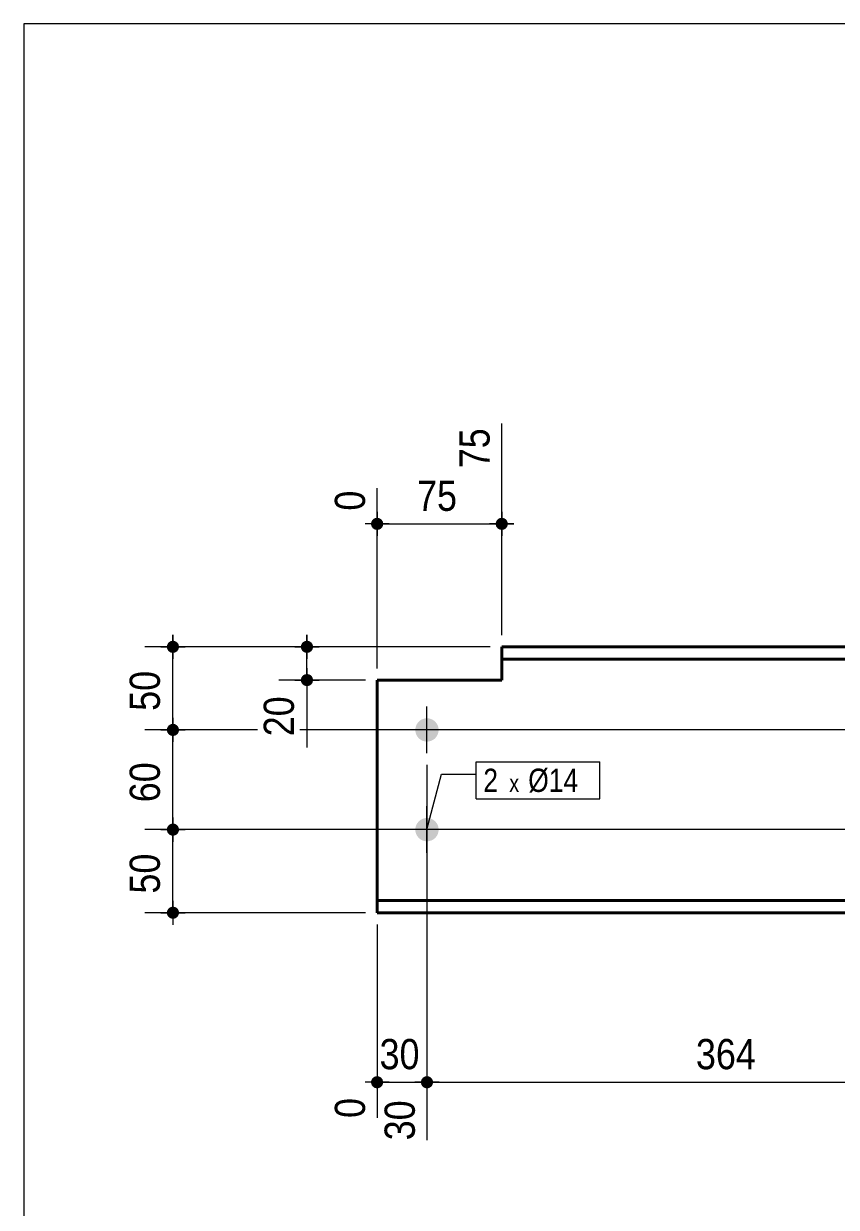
# Model space of a CAD drawing. Header units: millimetres. Extents: x 2 to 287, y 5 to 195.
# Drawn here: x 5 to 74.8, y 93.2 to 195 of the extents above; entities that cross this region are included whole.
import ezdxf

# ---------------------------------------------------------------- set-up
doc = ezdxf.new("R2010")
doc.units = ezdxf.units.MM
doc.linetypes.add('CACHE2', pattern=[1.190625, 0.79375, -0.396875])
for name, color, linetype, lineweight in [('Boulon', 7, 'Continuous', 0), ('Cache', 7, 'Continuous', 0), ('Cotation', 7, 'Continuous', 0), ('Désignation boulon', 3, 'Continuous', 0), ('Feuille dessin', 5, 'Continuous', 0), ('Piece', 2, 'Continuous', 0)]:
    doc.layers.add(name, color=color, linetype=linetype, lineweight=lineweight)
doc.styles.add('ARIAL', font='ARIAL.TTF')
doc.styles.add('COMIC_SANS_MS', font='COMIC.TTF')

# ---------------------------------------------------------------- blocks, each defined once
blk = doc.blocks.new('*A5')
at = {"layer": 'Boulon'}
for points in [[(40.66, 134.26), (40.66, 134.24), (40.66, 134.21), (40.66, 134.19), (40.66, 134.17), (40.65, 134.14), (40.65, 134.12), (40.64, 134.09), (40.64, 134.07), (40.63, 134.04), (40.63, 134.02), (40.62, 134), (40.61, 133.97), (40.61, 133.95), (40.6, 133.93), (40.59, 133.91), (40.58, 133.88), (40.57, 133.86), (40.56, 133.84), (40.55, 133.82), (40.53, 133.8), (40.52, 133.77), (40.51, 133.75), (40.5, 133.73), (40.48, 133.71), (40.47, 133.69), (40.45, 133.67), (40.44, 133.65), (40.42, 133.63), (40.4, 133.62), (40.39, 133.6), (40.37, 133.58), (40.35, 133.56), (40.34, 133.55), (40.32, 133.53), (40.3, 133.51), (40.28, 133.5), (40.26, 133.48), (40.24, 133.47), (40.22, 133.46), (40.2, 133.44), (40.18, 133.43), (40.16, 133.42), (40.14, 133.41), (40.11, 133.39), (40.09, 133.38), (40.07, 133.37), (40.05, 133.36), (40.02, 133.35), (40, 133.35), (39.98, 133.34), (39.95, 133.33), (39.93, 133.32), (39.91, 133.32), (39.88, 133.31), (39.86, 133.31), (39.83, 133.3), (39.81, 133.3), (39.79, 133.3), (39.76, 133.29), (39.74, 133.29), (39.71, 133.29), (39.69, 133.29), (39.66, 133.29), (39.64, 133.29), (39.61, 133.29), (39.59, 133.29), (39.57, 133.29), (39.54, 133.3), (39.52, 133.3), (39.49, 133.3), (39.47, 133.31), (39.44, 133.31), (39.42, 133.32), (39.4, 133.32), (39.37, 133.33), (39.35, 133.34), (39.33, 133.35), (39.3, 133.35), (39.28, 133.36), (39.26, 133.37), (39.24, 133.38), (39.21, 133.39), (39.19, 133.41), (39.17, 133.42), (39.15, 133.43), (39.13, 133.44), (39.11, 133.46), (39.09, 133.47), (39.07, 133.48), (39.05, 133.5), (39.03, 133.51), (39.01, 133.53), (38.99, 133.55), (38.97, 133.56), (38.96, 133.58), (38.94, 133.6), (38.92, 133.62), (38.91, 133.63), (38.89, 133.65), (38.88, 133.67), (38.86, 133.69), (38.85, 133.71), (38.83, 133.73), (38.82, 133.75), (38.81, 133.77), (38.79, 133.8), (38.78, 133.82), (38.77, 133.84), (38.76, 133.86), (38.75, 133.88), (38.74, 133.91), (38.73, 133.93), (38.72, 133.95), (38.71, 133.97), (38.71, 134), (38.7, 134.02), (38.69, 134.04), (38.69, 134.07), (38.68, 134.09), (38.68, 134.12), (38.67, 134.14), (38.67, 134.17), (38.67, 134.19), (38.67, 134.21), (38.66, 134.24), (38.66, 134.26), (38.66, 134.29), (38.66, 134.31), (38.66, 134.34), (38.67, 134.36), (38.67, 134.39), (38.67, 134.41), (38.67, 134.43), (38.68, 134.46), (38.68, 134.48), (38.69, 134.51), (38.69, 134.53), (38.7, 134.55), (38.71, 134.58), (38.71, 134.6), (38.72, 134.62), (38.73, 134.65), (38.74, 134.67), (38.75, 134.69), (38.76, 134.72), (38.77, 134.74), (38.78, 134.76), (38.79, 134.78), (38.81, 134.8), (38.82, 134.82), (38.83, 134.84), (38.85, 134.86), (38.86, 134.88), (38.88, 134.9), (38.89, 134.92), (38.91, 134.94), (38.92, 134.96), (38.94, 134.98), (38.96, 135), (38.97, 135.01), (38.99, 135.03), (39.01, 135.05), (39.03, 135.06), (39.05, 135.08), (39.07, 135.09), (39.09, 135.11), (39.11, 135.12), (39.13, 135.13), (39.15, 135.15), (39.17, 135.16), (39.19, 135.17), (39.21, 135.18), (39.24, 135.19), (39.26, 135.2), (39.28, 135.21), (39.3, 135.22), (39.33, 135.23), (39.35, 135.24), (39.37, 135.24), (39.4, 135.25), (39.42, 135.26), (39.44, 135.26), (39.47, 135.27), (39.49, 135.27), (39.52, 135.28), (39.54, 135.28), (39.57, 135.28), (39.59, 135.29), (39.61, 135.29), (39.64, 135.29), (39.66, 135.29), (39.69, 135.29), (39.71, 135.29), (39.74, 135.29), (39.76, 135.28), (39.79, 135.28), (39.81, 135.28), (39.83, 135.27), (39.86, 135.27), (39.88, 135.26), (39.91, 135.26), (39.93, 135.25), (39.95, 135.24), (39.98, 135.24), (40, 135.23), (40.02, 135.22), (40.05, 135.21), (40.07, 135.2), (40.09, 135.19), (40.11, 135.18), (40.14, 135.17), (40.16, 135.16), (40.18, 135.15), (40.2, 135.13), (40.22, 135.12), (40.24, 135.11), (40.26, 135.09), (40.28, 135.08), (40.3, 135.06), (40.32, 135.05), (40.34, 135.03), (40.35, 135.01), (40.37, 135), (40.39, 134.98), (40.4, 134.96), (40.42, 134.94), (40.44, 134.92), (40.45, 134.9), (40.47, 134.88), (40.48, 134.86), (40.5, 134.84), (40.51, 134.82), (40.52, 134.8), (40.53, 134.78), (40.55, 134.76), (40.56, 134.74), (40.57, 134.72), (40.58, 134.69), (40.59, 134.67), (40.6, 134.65), (40.61, 134.62), (40.61, 134.6), (40.62, 134.58), (40.63, 134.55), (40.63, 134.53), (40.64, 134.51), (40.64, 134.48), (40.65, 134.46), (40.65, 134.43), (40.66, 134.41), (40.66, 134.39), (40.66, 134.36), (40.66, 134.34), (40.66, 134.31), (40.66, 134.29)], [(40.66, 125.69), (40.66, 125.67), (40.66, 125.64), (40.66, 125.62), (40.66, 125.59), (40.65, 125.57), (40.65, 125.55), (40.64, 125.52), (40.64, 125.5), (40.63, 125.47), (40.63, 125.45), (40.62, 125.43), (40.61, 125.4), (40.61, 125.38), (40.6, 125.36), (40.59, 125.33), (40.58, 125.31), (40.57, 125.29), (40.56, 125.27), (40.55, 125.25), (40.53, 125.22), (40.52, 125.2), (40.51, 125.18), (40.5, 125.16), (40.48, 125.14), (40.47, 125.12), (40.45, 125.1), (40.44, 125.08), (40.42, 125.06), (40.4, 125.04), (40.39, 125.03), (40.37, 125.01), (40.35, 124.99), (40.34, 124.98), (40.32, 124.96), (40.3, 124.94), (40.28, 124.93), (40.26, 124.91), (40.24, 124.9), (40.22, 124.89), (40.2, 124.87), (40.18, 124.86), (40.16, 124.85), (40.14, 124.83), (40.11, 124.82), (40.09, 124.81), (40.07, 124.8), (40.05, 124.79), (40.02, 124.78), (40, 124.77), (39.98, 124.77), (39.95, 124.76), (39.93, 124.75), (39.91, 124.75), (39.88, 124.74), (39.86, 124.74), (39.83, 124.73), (39.81, 124.73), (39.79, 124.72), (39.76, 124.72), (39.74, 124.72), (39.71, 124.72), (39.69, 124.72), (39.66, 124.72), (39.64, 124.72), (39.61, 124.72), (39.59, 124.72), (39.57, 124.72), (39.54, 124.72), (39.52, 124.73), (39.49, 124.73), (39.47, 124.74), (39.44, 124.74), (39.42, 124.75), (39.4, 124.75), (39.37, 124.76), (39.35, 124.77), (39.33, 124.77), (39.3, 124.78), (39.28, 124.79), (39.26, 124.8), (39.24, 124.81), (39.21, 124.82), (39.19, 124.83), (39.17, 124.85), (39.15, 124.86), (39.13, 124.87), (39.11, 124.89), (39.09, 124.9), (39.07, 124.91), (39.05, 124.93), (39.03, 124.94), (39.01, 124.96), (38.99, 124.98), (38.97, 124.99), (38.96, 125.01), (38.94, 125.03), (38.92, 125.04), (38.91, 125.06), (38.89, 125.08), (38.88, 125.1), (38.86, 125.12), (38.85, 125.14), (38.83, 125.16), (38.82, 125.18), (38.81, 125.2), (38.79, 125.22), (38.78, 125.25), (38.77, 125.27), (38.76, 125.29), (38.75, 125.31), (38.74, 125.33), (38.73, 125.36), (38.72, 125.38), (38.71, 125.4), (38.71, 125.43), (38.7, 125.45), (38.69, 125.47), (38.69, 125.5), (38.68, 125.52), (38.68, 125.55), (38.67, 125.57), (38.67, 125.59), (38.67, 125.62), (38.67, 125.64), (38.66, 125.67), (38.66, 125.69), (38.66, 125.72), (38.66, 125.74), (38.66, 125.77), (38.67, 125.79), (38.67, 125.81), (38.67, 125.84), (38.67, 125.86), (38.68, 125.89), (38.68, 125.91), (38.69, 125.94), (38.69, 125.96), (38.7, 125.98), (38.71, 126.01), (38.71, 126.03), (38.72, 126.05), (38.73, 126.08), (38.74, 126.1), (38.75, 126.12), (38.76, 126.14), (38.77, 126.17), (38.78, 126.19), (38.79, 126.21), (38.81, 126.23), (38.82, 126.25), (38.83, 126.27), (38.85, 126.29), (38.86, 126.31), (38.88, 126.33), (38.89, 126.35), (38.91, 126.37), (38.92, 126.39), (38.94, 126.41), (38.96, 126.42), (38.97, 126.44), (38.99, 126.46), (39.01, 126.47), (39.03, 126.49), (39.05, 126.5), (39.07, 126.52), (39.09, 126.53), (39.11, 126.55), (39.13, 126.56), (39.15, 126.57), (39.17, 126.59), (39.19, 126.6), (39.21, 126.61), (39.24, 126.62), (39.26, 126.63), (39.28, 126.64), (39.3, 126.65), (39.33, 126.66), (39.35, 126.67), (39.37, 126.67), (39.4, 126.68), (39.42, 126.69), (39.44, 126.69), (39.47, 126.7), (39.49, 126.7), (39.52, 126.71), (39.54, 126.71), (39.57, 126.71), (39.59, 126.71), (39.61, 126.72), (39.64, 126.72), (39.66, 126.72), (39.69, 126.72), (39.71, 126.72), (39.74, 126.71), (39.76, 126.71), (39.79, 126.71), (39.81, 126.71), (39.83, 126.7), (39.86, 126.7), (39.88, 126.69), (39.91, 126.69), (39.93, 126.68), (39.95, 126.67), (39.98, 126.67), (40, 126.66), (40.02, 126.65), (40.05, 126.64), (40.07, 126.63), (40.09, 126.62), (40.11, 126.61), (40.14, 126.6), (40.16, 126.59), (40.18, 126.57), (40.2, 126.56), (40.22, 126.55), (40.24, 126.53), (40.26, 126.52), (40.28, 126.5), (40.3, 126.49), (40.32, 126.47), (40.34, 126.46), (40.35, 126.44), (40.37, 126.42), (40.39, 126.41), (40.4, 126.39), (40.42, 126.37), (40.44, 126.35), (40.45, 126.33), (40.47, 126.31), (40.48, 126.29), (40.5, 126.27), (40.51, 126.25), (40.52, 126.23), (40.53, 126.21), (40.55, 126.19), (40.56, 126.17), (40.57, 126.14), (40.58, 126.12), (40.59, 126.1), (40.6, 126.08), (40.61, 126.05), (40.61, 126.03), (40.62, 126.01), (40.63, 125.98), (40.63, 125.96), (40.64, 125.94), (40.64, 125.91), (40.65, 125.89), (40.65, 125.86), (40.66, 125.84), (40.66, 125.81), (40.66, 125.79), (40.66, 125.77), (40.66, 125.74), (40.66, 125.72)]]:
    blk.add_hatch(color=256, dxfattribs=at).paths.add_polyline_path(points, flags=17)
at = {"layer": 'Boulon', "linetype": 'Continuous', "lineweight": 0}
for p, q in [((39.66, 132.29), (39.66, 136.29)), ((41.66, 134.29), (37.66, 134.29)), ((39.66, 123.72), (39.66, 127.72)), ((41.66, 125.72), (37.66, 125.72))]:
    blk.add_line(p, q, dxfattribs=at)
blk = doc.blocks.new('*A7')
at = {"layer": 'Cache', "color": 7, "linetype": 'CACHE2', "lineweight": 20}
for p, q in [((35.378, 119.630761), (35.378, 138.573618)), ((35.378, 119.630761), (35.377178, 119.630761)), ((35.378929, 119.630761), (35.377178, 119.630761)), ((35.377178, 118.573618), (35.378929, 118.573618)), ((35.378929, 118.573618), (35.377178, 118.573618))]:
    blk.add_line(p, q, dxfattribs=at)
at = {"layer": 'Piece', "color": 2, "linetype": 'Continuous', "lineweight": 40}
for p, q in [((139.827986, 141.430761), (46.092339, 141.430761)), ((46.092339, 141.430761), (46.092339, 138.573618)), ((139.827986, 140.373618), (46.092339, 140.373618)), ((35.378, 138.573618), (35.378107, 138.573618)), ((35.378107, 119.630761), (35.378107, 138.573618)), ((46.092339, 138.573618), (35.378107, 138.573618)), ((35.377178, 119.630761), (35.377178, 118.573618)), ((35.378929, 119.630761), (35.378107, 119.630761)), ((35.378929, 118.573618), (35.378929, 119.630761)), ((35.378929, 119.630761), (139.827986, 119.630761)), ((139.827986, 118.573618), (35.378929, 118.573618))]:
    blk.add_line(p, q, dxfattribs=at)
blk = doc.blocks.new('*A8')
at = {"layer": 'Feuille dessin', "linetype": 'Continuous', "lineweight": 0}
for p, q in [((282, 195), (5, 195)), ((5, 195), (5, 5))]:
    blk.add_line(p, q, dxfattribs=at)
blk = doc.blocks.new('*A13')
at = {"layer": 'Cotation'}
for points in [[(35.35, 103.48), (35.33, 103.48), (35.3, 103.49), (35.28, 103.49), (35.25, 103.5), (35.23, 103.5), (35.2, 103.51), (35.18, 103.52), (35.15, 103.53), (35.13, 103.54), (35.11, 103.56), (35.09, 103.57), (35.07, 103.58), (35.05, 103.6), (35.03, 103.62), (35.01, 103.63), (34.99, 103.65), (34.98, 103.67), (34.96, 103.69), (34.94, 103.71), (34.93, 103.73), (34.92, 103.76), (34.91, 103.78), (34.9, 103.8), (34.89, 103.83), (34.88, 103.85), (34.87, 103.88), (34.87, 103.9), (34.86, 103.93), (34.86, 103.95), (34.86, 103.98), (34.86, 104), (34.86, 104.03), (34.86, 104.05), (34.86, 104.08), (34.87, 104.1), (34.87, 104.13), (34.88, 104.15), (34.89, 104.18), (34.9, 104.2), (34.91, 104.22), (34.92, 104.25), (34.93, 104.27), (34.94, 104.29), (34.96, 104.31), (34.98, 104.33), (34.99, 104.35), (35.01, 104.37), (35.03, 104.39), (35.05, 104.4), (35.07, 104.42), (35.09, 104.43), (35.11, 104.45), (35.13, 104.46), (35.15, 104.47), (35.18, 104.48), (35.2, 104.49), (35.23, 104.5), (35.25, 104.51), (35.28, 104.51), (35.3, 104.52), (35.33, 104.52), (35.35, 104.52), (35.38, 104.52), (35.4, 104.52), (35.43, 104.52), (35.45, 104.52), (35.48, 104.51), (35.5, 104.51), (35.53, 104.5), (35.55, 104.49), (35.58, 104.48), (35.6, 104.47), (35.62, 104.46), (35.64, 104.45), (35.67, 104.43), (35.69, 104.42), (35.71, 104.4), (35.73, 104.39), (35.74, 104.37), (35.76, 104.35), (35.78, 104.33), (35.79, 104.31), (35.81, 104.29), (35.82, 104.27), (35.84, 104.25), (35.85, 104.22), (35.86, 104.2), (35.87, 104.18), (35.87, 104.15), (35.88, 104.13), (35.89, 104.1), (35.89, 104.08), (35.89, 104.05), (35.9, 104.03), (35.9, 104), (35.9, 103.98), (35.89, 103.95), (35.89, 103.93), (35.89, 103.9), (35.88, 103.88), (35.87, 103.85), (35.87, 103.83), (35.86, 103.8), (35.85, 103.78), (35.84, 103.76), (35.82, 103.73), (35.81, 103.71), (35.79, 103.69), (35.78, 103.67), (35.76, 103.65), (35.74, 103.63), (35.73, 103.62), (35.71, 103.6), (35.69, 103.58), (35.67, 103.57), (35.64, 103.56), (35.62, 103.54), (35.6, 103.53), (35.58, 103.52), (35.55, 103.51), (35.53, 103.5), (35.5, 103.5), (35.48, 103.49), (35.45, 103.49), (35.43, 103.48), (35.4, 103.48), (35.38, 103.48)], [(39.64, 103.48), (39.61, 103.48), (39.59, 103.49), (39.56, 103.49), (39.54, 103.5), (39.51, 103.5), (39.49, 103.51), (39.46, 103.52), (39.44, 103.53), (39.42, 103.54), (39.4, 103.56), (39.37, 103.57), (39.35, 103.58), (39.33, 103.6), (39.31, 103.62), (39.3, 103.63), (39.28, 103.65), (39.26, 103.67), (39.25, 103.69), (39.23, 103.71), (39.22, 103.73), (39.21, 103.76), (39.19, 103.78), (39.18, 103.8), (39.17, 103.83), (39.17, 103.85), (39.16, 103.88), (39.15, 103.9), (39.15, 103.93), (39.15, 103.95), (39.14, 103.98), (39.14, 104), (39.14, 104.03), (39.15, 104.05), (39.15, 104.08), (39.15, 104.1), (39.16, 104.13), (39.17, 104.15), (39.17, 104.18), (39.18, 104.2), (39.19, 104.22), (39.21, 104.25), (39.22, 104.27), (39.23, 104.29), (39.25, 104.31), (39.26, 104.33), (39.28, 104.35), (39.3, 104.37), (39.31, 104.39), (39.33, 104.4), (39.35, 104.42), (39.37, 104.43), (39.4, 104.45), (39.42, 104.46), (39.44, 104.47), (39.46, 104.48), (39.49, 104.49), (39.51, 104.5), (39.54, 104.51), (39.56, 104.51), (39.59, 104.52), (39.61, 104.52), (39.64, 104.52), (39.66, 104.52), (39.69, 104.52), (39.71, 104.52), (39.74, 104.52), (39.77, 104.51), (39.79, 104.51), (39.81, 104.5), (39.84, 104.49), (39.86, 104.48), (39.89, 104.47), (39.91, 104.46), (39.93, 104.45), (39.95, 104.43), (39.97, 104.42), (39.99, 104.4), (40.01, 104.39), (40.03, 104.37), (40.05, 104.35), (40.07, 104.33), (40.08, 104.31), (40.1, 104.29), (40.11, 104.27), (40.12, 104.25), (40.13, 104.22), (40.14, 104.2), (40.15, 104.18), (40.16, 104.15), (40.17, 104.13), (40.17, 104.1), (40.18, 104.08), (40.18, 104.05), (40.18, 104.03), (40.18, 104), (40.18, 103.98), (40.18, 103.95), (40.18, 103.93), (40.17, 103.9), (40.17, 103.88), (40.16, 103.85), (40.15, 103.83), (40.14, 103.8), (40.13, 103.78), (40.12, 103.76), (40.11, 103.73), (40.1, 103.71), (40.08, 103.69), (40.07, 103.67), (40.05, 103.65), (40.03, 103.63), (40.01, 103.62), (39.99, 103.6), (39.97, 103.58), (39.95, 103.57), (39.93, 103.56), (39.91, 103.54), (39.89, 103.53), (39.86, 103.52), (39.84, 103.51), (39.81, 103.5), (39.79, 103.5), (39.77, 103.49), (39.74, 103.49), (39.71, 103.48), (39.69, 103.48), (39.66, 103.48)]]:
    blk.add_hatch(color=256, dxfattribs=at).paths.add_polyline_path(points, flags=17)
at = {"layer": 'Cotation', "linetype": 'Continuous', "lineweight": 0}
for p, q in [((39.66, 131.29), (39.66, 99.01)), ((35.38, 117.57), (35.38, 100.93)), ((35.38, 105.04), (35.38, 102.96)), ((39.66, 105.04), (39.66, 102.96)), ((36.42, 104), (34.34, 104)), ((35.38, 104), (34.34, 104)), ((35.38, 104), (39.66, 104)), ((40.7, 104), (38.62, 104)), ((39.66, 104), (40.7, 104))]:
    blk.add_line(p, q, dxfattribs=at)
at = {"layer": 'Cotation'}
for p in [(35.38, 104), (39.66, 104)]:
    blk.add_point(p, dxfattribs=at)
at = {"layer": 'Cotation', "style": 'ARIAL', "width": 0.85}
blk.add_text('30', height=2.6, dxfattribs=at).set_placement((35.59, 105.12))
for s, p in [('0', (34.34, 100.93)), ('30', (38.62, 99.01))]:
    blk.add_text(s, height=2.6, rotation=90.0002, dxfattribs=at).set_placement(p)
blk = doc.blocks.new('*A14')
at = {"layer": 'Cotation'}
for points in [[(39.64, 103.48), (39.61, 103.48), (39.59, 103.49), (39.56, 103.49), (39.54, 103.5), (39.51, 103.5), (39.49, 103.51), (39.46, 103.52), (39.44, 103.53), (39.42, 103.54), (39.4, 103.56), (39.37, 103.57), (39.35, 103.58), (39.33, 103.6), (39.31, 103.62), (39.3, 103.63), (39.28, 103.65), (39.26, 103.67), (39.25, 103.69), (39.23, 103.71), (39.22, 103.73), (39.21, 103.76), (39.19, 103.78), (39.18, 103.8), (39.17, 103.83), (39.17, 103.85), (39.16, 103.88), (39.15, 103.9), (39.15, 103.93), (39.15, 103.95), (39.14, 103.98), (39.14, 104), (39.14, 104.03), (39.15, 104.05), (39.15, 104.08), (39.15, 104.1), (39.16, 104.13), (39.17, 104.15), (39.17, 104.18), (39.18, 104.2), (39.19, 104.22), (39.21, 104.25), (39.22, 104.27), (39.23, 104.29), (39.25, 104.31), (39.26, 104.33), (39.28, 104.35), (39.3, 104.37), (39.31, 104.39), (39.33, 104.4), (39.35, 104.42), (39.37, 104.43), (39.4, 104.45), (39.42, 104.46), (39.44, 104.47), (39.46, 104.48), (39.49, 104.49), (39.51, 104.5), (39.54, 104.51), (39.56, 104.51), (39.59, 104.52), (39.61, 104.52), (39.64, 104.52), (39.66, 104.52), (39.69, 104.52), (39.71, 104.52), (39.74, 104.52), (39.77, 104.51), (39.79, 104.51), (39.81, 104.5), (39.84, 104.49), (39.86, 104.48), (39.89, 104.47), (39.91, 104.46), (39.93, 104.45), (39.95, 104.43), (39.97, 104.42), (39.99, 104.4), (40.01, 104.39), (40.03, 104.37), (40.05, 104.35), (40.07, 104.33), (40.08, 104.31), (40.1, 104.29), (40.11, 104.27), (40.12, 104.25), (40.13, 104.22), (40.14, 104.2), (40.15, 104.18), (40.16, 104.15), (40.17, 104.13), (40.17, 104.1), (40.18, 104.08), (40.18, 104.05), (40.18, 104.03), (40.18, 104), (40.18, 103.98), (40.18, 103.95), (40.18, 103.93), (40.17, 103.9), (40.17, 103.88), (40.16, 103.85), (40.15, 103.83), (40.14, 103.8), (40.13, 103.78), (40.12, 103.76), (40.11, 103.73), (40.1, 103.71), (40.08, 103.69), (40.07, 103.67), (40.05, 103.65), (40.03, 103.63), (40.01, 103.62), (39.99, 103.6), (39.97, 103.58), (39.95, 103.57), (39.93, 103.56), (39.91, 103.54), (39.89, 103.53), (39.86, 103.52), (39.84, 103.51), (39.81, 103.5), (39.79, 103.5), (39.77, 103.49), (39.74, 103.49), (39.71, 103.48), (39.69, 103.48), (39.66, 103.48)], [(91.66, 103.48), (91.64, 103.48), (91.61, 103.49), (91.59, 103.49), (91.56, 103.5), (91.54, 103.5), (91.51, 103.51), (91.49, 103.52), (91.47, 103.53), (91.44, 103.54), (91.42, 103.56), (91.4, 103.57), (91.38, 103.58), (91.36, 103.6), (91.34, 103.62), (91.32, 103.63), (91.3, 103.65), (91.29, 103.67), (91.27, 103.69), (91.26, 103.71), (91.24, 103.73), (91.23, 103.76), (91.22, 103.78), (91.21, 103.8), (91.2, 103.83), (91.19, 103.85), (91.19, 103.88), (91.18, 103.9), (91.18, 103.93), (91.17, 103.95), (91.17, 103.98), (91.17, 104), (91.17, 104.03), (91.17, 104.05), (91.18, 104.08), (91.18, 104.1), (91.19, 104.13), (91.19, 104.15), (91.2, 104.18), (91.21, 104.2), (91.22, 104.22), (91.23, 104.25), (91.24, 104.27), (91.26, 104.29), (91.27, 104.31), (91.29, 104.33), (91.3, 104.35), (91.32, 104.37), (91.34, 104.39), (91.36, 104.4), (91.38, 104.42), (91.4, 104.43), (91.42, 104.45), (91.44, 104.46), (91.47, 104.47), (91.49, 104.48), (91.51, 104.49), (91.54, 104.5), (91.56, 104.51), (91.59, 104.51), (91.61, 104.52), (91.64, 104.52), (91.66, 104.52), (91.69, 104.52), (91.71, 104.52), (91.74, 104.52), (91.77, 104.52), (91.79, 104.51), (91.82, 104.51), (91.84, 104.5), (91.86, 104.49), (91.89, 104.48), (91.91, 104.47), (91.93, 104.46), (91.96, 104.45), (91.98, 104.43), (92, 104.42), (92.02, 104.4), (92.04, 104.39), (92.06, 104.37), (92.07, 104.35), (92.09, 104.33), (92.11, 104.31), (92.12, 104.29), (92.14, 104.27), (92.15, 104.25), (92.16, 104.22), (92.17, 104.2), (92.18, 104.18), (92.19, 104.15), (92.19, 104.13), (92.2, 104.1), (92.2, 104.08), (92.21, 104.05), (92.21, 104.03), (92.21, 104), (92.21, 103.98), (92.21, 103.95), (92.2, 103.93), (92.2, 103.9), (92.19, 103.88), (92.19, 103.85), (92.18, 103.83), (92.17, 103.8), (92.16, 103.78), (92.15, 103.76), (92.14, 103.73), (92.12, 103.71), (92.11, 103.69), (92.09, 103.67), (92.07, 103.65), (92.06, 103.63), (92.04, 103.62), (92.02, 103.6), (92, 103.58), (91.98, 103.57), (91.96, 103.56), (91.93, 103.54), (91.91, 103.53), (91.89, 103.52), (91.86, 103.51), (91.84, 103.5), (91.82, 103.5), (91.79, 103.49), (91.77, 103.49), (91.74, 103.48), (91.71, 103.48), (91.69, 103.48)]]:
    blk.add_hatch(color=256, dxfattribs=at).paths.add_polyline_path(points, flags=17)
at = {"layer": 'Cotation', "linetype": 'Continuous', "lineweight": 0}
for p, q in [((39.66, 131.29), (39.66, 108.24)), ((91.69, 124.72), (91.69, 97.08)), ((91.69, 105.04), (91.69, 102.96)), ((40.7, 104), (38.62, 104)), ((39.66, 104), (38.62, 104)), ((39.66, 104.6), (39.66, 99.01)), ((39.66, 104.6), (39.66, 102.96)), ((39.66, 104), (91.69, 104)), ((92.73, 104), (90.65, 104)), ((91.69, 104), (92.73, 104))]:
    blk.add_line(p, q, dxfattribs=at)
at = {"layer": 'Cotation'}
for p in [(39.66, 104), (91.69, 104)]:
    blk.add_point(p, dxfattribs=at)
at = {"layer": 'Cotation', "style": 'ARIAL', "width": 0.85}
blk.add_text('364', height=2.6, dxfattribs=at).set_placement((62.78, 105.12))
blk.add_text('394', height=2.6, rotation=90.0002, dxfattribs=at).set_placement((90.65, 97.08))
blk = doc.blocks.new('*A20')
at = {"layer": 'Cotation'}
for points in [[(35.35, 151.48), (35.33, 151.48), (35.3, 151.49), (35.28, 151.49), (35.25, 151.5), (35.23, 151.5), (35.2, 151.51), (35.18, 151.52), (35.16, 151.53), (35.13, 151.54), (35.11, 151.56), (35.09, 151.57), (35.07, 151.58), (35.05, 151.6), (35.03, 151.62), (35.01, 151.63), (34.99, 151.65), (34.98, 151.67), (34.96, 151.69), (34.95, 151.71), (34.93, 151.73), (34.92, 151.76), (34.91, 151.78), (34.9, 151.8), (34.89, 151.83), (34.88, 151.85), (34.87, 151.88), (34.87, 151.9), (34.86, 151.93), (34.86, 151.95), (34.86, 151.98), (34.86, 152), (34.86, 152.03), (34.86, 152.05), (34.86, 152.08), (34.87, 152.1), (34.87, 152.13), (34.88, 152.15), (34.89, 152.18), (34.9, 152.2), (34.91, 152.22), (34.92, 152.25), (34.93, 152.27), (34.95, 152.29), (34.96, 152.31), (34.98, 152.33), (34.99, 152.35), (35.01, 152.37), (35.03, 152.39), (35.05, 152.4), (35.07, 152.42), (35.09, 152.43), (35.11, 152.45), (35.13, 152.46), (35.16, 152.47), (35.18, 152.48), (35.2, 152.49), (35.23, 152.5), (35.25, 152.51), (35.28, 152.51), (35.3, 152.52), (35.33, 152.52), (35.35, 152.52), (35.38, 152.52), (35.4, 152.52), (35.43, 152.52), (35.45, 152.52), (35.48, 152.51), (35.5, 152.51), (35.53, 152.5), (35.55, 152.49), (35.58, 152.48), (35.6, 152.47), (35.62, 152.46), (35.65, 152.45), (35.67, 152.43), (35.69, 152.42), (35.71, 152.4), (35.73, 152.39), (35.75, 152.37), (35.76, 152.35), (35.78, 152.33), (35.8, 152.31), (35.81, 152.29), (35.82, 152.27), (35.84, 152.25), (35.85, 152.22), (35.86, 152.2), (35.87, 152.18), (35.88, 152.15), (35.88, 152.13), (35.89, 152.1), (35.89, 152.08), (35.9, 152.05), (35.9, 152.03), (35.9, 152), (35.9, 151.98), (35.9, 151.95), (35.89, 151.93), (35.89, 151.9), (35.88, 151.88), (35.88, 151.85), (35.87, 151.83), (35.86, 151.8), (35.85, 151.78), (35.84, 151.76), (35.82, 151.73), (35.81, 151.71), (35.8, 151.69), (35.78, 151.67), (35.76, 151.65), (35.75, 151.63), (35.73, 151.62), (35.71, 151.6), (35.69, 151.58), (35.67, 151.57), (35.65, 151.56), (35.62, 151.54), (35.6, 151.53), (35.58, 151.52), (35.55, 151.51), (35.53, 151.5), (35.5, 151.5), (35.48, 151.49), (35.45, 151.49), (35.43, 151.48), (35.4, 151.48), (35.38, 151.48)], [(46.07, 151.48), (46.04, 151.48), (46.02, 151.49), (45.99, 151.49), (45.97, 151.5), (45.94, 151.5), (45.92, 151.51), (45.89, 151.52), (45.87, 151.53), (45.85, 151.54), (45.83, 151.56), (45.8, 151.57), (45.78, 151.58), (45.76, 151.6), (45.74, 151.62), (45.72, 151.63), (45.71, 151.65), (45.69, 151.67), (45.67, 151.69), (45.66, 151.71), (45.65, 151.73), (45.63, 151.76), (45.62, 151.78), (45.61, 151.8), (45.6, 151.83), (45.59, 151.85), (45.59, 151.88), (45.58, 151.9), (45.58, 151.93), (45.57, 151.95), (45.57, 151.98), (45.57, 152), (45.57, 152.03), (45.57, 152.05), (45.58, 152.08), (45.58, 152.1), (45.59, 152.13), (45.59, 152.15), (45.6, 152.18), (45.61, 152.2), (45.62, 152.22), (45.63, 152.25), (45.65, 152.27), (45.66, 152.29), (45.67, 152.31), (45.69, 152.33), (45.71, 152.35), (45.72, 152.37), (45.74, 152.39), (45.76, 152.4), (45.78, 152.42), (45.8, 152.43), (45.83, 152.45), (45.85, 152.46), (45.87, 152.47), (45.89, 152.48), (45.92, 152.49), (45.94, 152.5), (45.97, 152.51), (45.99, 152.51), (46.02, 152.52), (46.04, 152.52), (46.07, 152.52), (46.09, 152.52), (46.12, 152.52), (46.14, 152.52), (46.17, 152.52), (46.19, 152.51), (46.22, 152.51), (46.24, 152.5), (46.27, 152.49), (46.29, 152.48), (46.31, 152.47), (46.34, 152.46), (46.36, 152.45), (46.38, 152.43), (46.4, 152.42), (46.42, 152.4), (46.44, 152.39), (46.46, 152.37), (46.48, 152.35), (46.49, 152.33), (46.51, 152.31), (46.52, 152.29), (46.54, 152.27), (46.55, 152.25), (46.56, 152.22), (46.57, 152.2), (46.58, 152.18), (46.59, 152.15), (46.6, 152.13), (46.6, 152.1), (46.61, 152.08), (46.61, 152.05), (46.61, 152.03), (46.61, 152), (46.61, 151.98), (46.61, 151.95), (46.61, 151.93), (46.6, 151.9), (46.6, 151.88), (46.59, 151.85), (46.58, 151.83), (46.57, 151.8), (46.56, 151.78), (46.55, 151.76), (46.54, 151.73), (46.52, 151.71), (46.51, 151.69), (46.49, 151.67), (46.48, 151.65), (46.46, 151.63), (46.44, 151.62), (46.42, 151.6), (46.4, 151.58), (46.38, 151.57), (46.36, 151.56), (46.34, 151.54), (46.31, 151.53), (46.29, 151.52), (46.27, 151.51), (46.24, 151.5), (46.22, 151.5), (46.19, 151.49), (46.17, 151.49), (46.14, 151.48), (46.12, 151.48), (46.09, 151.48)]]:
    blk.add_hatch(color=256, dxfattribs=at).paths.add_polyline_path(points, flags=17)
at = {"layer": 'Cotation', "linetype": 'Continuous', "lineweight": 0}
for p, q in [((46.09, 142.43), (46.09, 160.64)), ((35.38, 139.57), (35.38, 155.07)), ((35.38, 153.04), (35.38, 150.96)), ((46.09, 153.04), (46.09, 150.96)), ((36.42, 152), (34.34, 152)), ((35.38, 152), (34.34, 152)), ((35.38, 152), (46.09, 152)), ((47.13, 152), (45.05, 152)), ((46.09, 152), (47.13, 152))]:
    blk.add_line(p, q, dxfattribs=at)
at = {"layer": 'Cotation'}
for p in [(35.38, 152), (46.09, 152)]:
    blk.add_point(p, dxfattribs=at)
at = {"layer": 'Cotation', "style": 'ARIAL', "width": 0.85}
for s, p in [('75', (45.05, 156.78)), ('0', (34.34, 153.14))]:
    blk.add_text(s, height=2.6, rotation=90.0002, dxfattribs=at).set_placement(p)
blk.add_text('75', height=2.6, dxfattribs=at).set_placement((38.81, 153.12))
blk = doc.blocks.new('*A22')
at = {"layer": 'Cotation'}
for points in [[(29.32, 140.91), (29.3, 140.91), (29.27, 140.92), (29.25, 140.92), (29.22, 140.93), (29.2, 140.93), (29.18, 140.94), (29.15, 140.95), (29.13, 140.96), (29.11, 140.97), (29.08, 140.98), (29.06, 141), (29.04, 141.01), (29.02, 141.03), (29, 141.05), (28.98, 141.06), (28.96, 141.08), (28.95, 141.1), (28.93, 141.12), (28.92, 141.14), (28.9, 141.16), (28.89, 141.19), (28.88, 141.21), (28.87, 141.23), (28.86, 141.26), (28.85, 141.28), (28.85, 141.3), (28.84, 141.33), (28.84, 141.35), (28.83, 141.38), (28.83, 141.41), (28.83, 141.43), (28.83, 141.46), (28.83, 141.48), (28.84, 141.51), (28.84, 141.53), (28.85, 141.56), (28.85, 141.58), (28.86, 141.61), (28.87, 141.63), (28.88, 141.65), (28.89, 141.68), (28.9, 141.7), (28.92, 141.72), (28.93, 141.74), (28.95, 141.76), (28.96, 141.78), (28.98, 141.8), (29, 141.82), (29.02, 141.83), (29.04, 141.85), (29.06, 141.86), (29.08, 141.88), (29.11, 141.89), (29.13, 141.9), (29.15, 141.91), (29.18, 141.92), (29.2, 141.93), (29.22, 141.94), (29.25, 141.94), (29.27, 141.95), (29.3, 141.95), (29.32, 141.95), (29.35, 141.95), (29.38, 141.95), (29.4, 141.95), (29.43, 141.95), (29.45, 141.94), (29.48, 141.94), (29.5, 141.93), (29.53, 141.92), (29.55, 141.91), (29.57, 141.9), (29.6, 141.89), (29.62, 141.88), (29.64, 141.86), (29.66, 141.85), (29.68, 141.83), (29.7, 141.82), (29.72, 141.8), (29.74, 141.78), (29.75, 141.76), (29.77, 141.74), (29.78, 141.72), (29.8, 141.7), (29.81, 141.68), (29.82, 141.65), (29.83, 141.63), (29.84, 141.61), (29.85, 141.58), (29.85, 141.56), (29.86, 141.53), (29.86, 141.51), (29.87, 141.48), (29.87, 141.46), (29.87, 141.43), (29.87, 141.41), (29.87, 141.38), (29.86, 141.35), (29.86, 141.33), (29.85, 141.3), (29.85, 141.28), (29.84, 141.26), (29.83, 141.23), (29.82, 141.21), (29.81, 141.19), (29.8, 141.16), (29.78, 141.14), (29.77, 141.12), (29.75, 141.1), (29.74, 141.08), (29.72, 141.06), (29.7, 141.05), (29.68, 141.03), (29.66, 141.01), (29.64, 141), (29.62, 140.98), (29.6, 140.97), (29.57, 140.96), (29.55, 140.95), (29.53, 140.94), (29.5, 140.93), (29.48, 140.93), (29.45, 140.92), (29.43, 140.92), (29.4, 140.91), (29.38, 140.91), (29.35, 140.91)], [(29.32, 138.05), (29.3, 138.06), (29.27, 138.06), (29.25, 138.06), (29.22, 138.07), (29.2, 138.08), (29.18, 138.08), (29.15, 138.09), (29.13, 138.1), (29.11, 138.12), (29.08, 138.13), (29.06, 138.14), (29.04, 138.16), (29.02, 138.17), (29, 138.19), (28.98, 138.21), (28.96, 138.22), (28.95, 138.24), (28.93, 138.26), (28.92, 138.28), (28.9, 138.31), (28.89, 138.33), (28.88, 138.35), (28.87, 138.37), (28.86, 138.4), (28.85, 138.42), (28.85, 138.45), (28.84, 138.47), (28.84, 138.5), (28.83, 138.52), (28.83, 138.55), (28.83, 138.57), (28.83, 138.6), (28.83, 138.62), (28.84, 138.65), (28.84, 138.68), (28.85, 138.7), (28.85, 138.72), (28.86, 138.75), (28.87, 138.77), (28.88, 138.8), (28.89, 138.82), (28.9, 138.84), (28.92, 138.86), (28.93, 138.88), (28.95, 138.9), (28.96, 138.92), (28.98, 138.94), (29, 138.96), (29.02, 138.98), (29.04, 138.99), (29.06, 139.01), (29.08, 139.02), (29.11, 139.03), (29.13, 139.04), (29.15, 139.05), (29.18, 139.06), (29.2, 139.07), (29.22, 139.08), (29.25, 139.08), (29.27, 139.09), (29.3, 139.09), (29.32, 139.09), (29.35, 139.09), (29.38, 139.09), (29.4, 139.09), (29.43, 139.09), (29.45, 139.08), (29.48, 139.08), (29.5, 139.07), (29.53, 139.06), (29.55, 139.05), (29.57, 139.04), (29.6, 139.03), (29.62, 139.02), (29.64, 139.01), (29.66, 138.99), (29.68, 138.98), (29.7, 138.96), (29.72, 138.94), (29.74, 138.92), (29.75, 138.9), (29.77, 138.88), (29.78, 138.86), (29.8, 138.84), (29.81, 138.82), (29.82, 138.8), (29.83, 138.77), (29.84, 138.75), (29.85, 138.72), (29.85, 138.7), (29.86, 138.68), (29.86, 138.65), (29.87, 138.62), (29.87, 138.6), (29.87, 138.57), (29.87, 138.55), (29.87, 138.52), (29.86, 138.5), (29.86, 138.47), (29.85, 138.45), (29.85, 138.42), (29.84, 138.4), (29.83, 138.37), (29.82, 138.35), (29.81, 138.33), (29.8, 138.31), (29.78, 138.28), (29.77, 138.26), (29.75, 138.24), (29.74, 138.22), (29.72, 138.21), (29.7, 138.19), (29.68, 138.17), (29.66, 138.16), (29.64, 138.14), (29.62, 138.13), (29.6, 138.12), (29.57, 138.1), (29.55, 138.09), (29.53, 138.08), (29.5, 138.08), (29.48, 138.07), (29.45, 138.06), (29.43, 138.06), (29.4, 138.06), (29.38, 138.05), (29.35, 138.05)]]:
    blk.add_hatch(color=256, dxfattribs=at).paths.add_polyline_path(points, flags=17)
at = {"layer": 'Cotation', "linetype": 'Continuous', "lineweight": 0}
for p, q in [((29.35, 142.47), (29.35, 140.39)), ((29.35, 141.43), (29.35, 142.47)), ((45.09, 141.43), (26.93, 141.43)), ((28.31, 141.43), (30.39, 141.43)), ((29.35, 138.57), (29.35, 141.43)), ((29.35, 139.61), (29.35, 137.53)), ((34.38, 138.57), (26.93, 138.57)), ((28.31, 138.57), (30.39, 138.57)), ((29.35, 138.57), (29.35, 132.77)), ((29.35, 138.57), (29.35, 132.77))]:
    blk.add_line(p, q, dxfattribs=at)
at = {"layer": 'Cotation'}
for p in [(29.35, 141.43), (29.35, 138.57)]:
    blk.add_point(p, dxfattribs=at)
at = {"layer": 'Cotation', "style": 'ARIAL', "width": 0.85}
blk.add_text('20', height=2.6, rotation=90.0002, dxfattribs=at).set_placement((28.23, 133.74))
blk = doc.blocks.new('*A24')
at = {"layer": 'Cotation'}
for points in [[(17.8, 125.2), (17.78, 125.2), (17.75, 125.2), (17.73, 125.21), (17.7, 125.21), (17.68, 125.22), (17.65, 125.23), (17.63, 125.24), (17.61, 125.25), (17.58, 125.26), (17.56, 125.27), (17.54, 125.28), (17.52, 125.3), (17.5, 125.31), (17.48, 125.33), (17.46, 125.35), (17.44, 125.37), (17.43, 125.39), (17.41, 125.41), (17.4, 125.43), (17.38, 125.45), (17.37, 125.47), (17.36, 125.49), (17.35, 125.52), (17.34, 125.54), (17.33, 125.57), (17.32, 125.59), (17.32, 125.62), (17.31, 125.64), (17.31, 125.67), (17.31, 125.69), (17.31, 125.72), (17.31, 125.74), (17.31, 125.77), (17.31, 125.79), (17.32, 125.82), (17.32, 125.84), (17.33, 125.87), (17.34, 125.89), (17.35, 125.92), (17.36, 125.94), (17.37, 125.96), (17.38, 125.98), (17.4, 126.01), (17.41, 126.03), (17.43, 126.05), (17.44, 126.07), (17.46, 126.08), (17.48, 126.1), (17.5, 126.12), (17.52, 126.13), (17.54, 126.15), (17.56, 126.16), (17.58, 126.18), (17.61, 126.19), (17.63, 126.2), (17.65, 126.21), (17.68, 126.21), (17.7, 126.22), (17.73, 126.23), (17.75, 126.23), (17.78, 126.23), (17.8, 126.24), (17.83, 126.24), (17.85, 126.24), (17.88, 126.23), (17.9, 126.23), (17.93, 126.23), (17.95, 126.22), (17.98, 126.21), (18, 126.21), (18.03, 126.2), (18.05, 126.19), (18.07, 126.18), (18.09, 126.16), (18.12, 126.15), (18.14, 126.13), (18.16, 126.12), (18.18, 126.1), (18.2, 126.08), (18.21, 126.07), (18.23, 126.05), (18.25, 126.03), (18.26, 126.01), (18.27, 125.98), (18.29, 125.96), (18.3, 125.94), (18.31, 125.92), (18.32, 125.89), (18.33, 125.87), (18.33, 125.84), (18.34, 125.82), (18.34, 125.79), (18.34, 125.77), (18.35, 125.74), (18.35, 125.72), (18.35, 125.69), (18.34, 125.67), (18.34, 125.64), (18.34, 125.62), (18.33, 125.59), (18.33, 125.57), (18.32, 125.54), (18.31, 125.52), (18.3, 125.49), (18.29, 125.47), (18.27, 125.45), (18.26, 125.43), (18.25, 125.41), (18.23, 125.39), (18.21, 125.37), (18.2, 125.35), (18.18, 125.33), (18.16, 125.31), (18.14, 125.3), (18.12, 125.28), (18.09, 125.27), (18.07, 125.26), (18.05, 125.25), (18.03, 125.24), (18, 125.23), (17.98, 125.22), (17.95, 125.21), (17.93, 125.21), (17.9, 125.2), (17.88, 125.2), (17.85, 125.2), (17.83, 125.2)], [(17.8, 118.05), (17.78, 118.06), (17.75, 118.06), (17.73, 118.06), (17.7, 118.07), (17.68, 118.08), (17.65, 118.08), (17.63, 118.09), (17.61, 118.1), (17.58, 118.12), (17.56, 118.13), (17.54, 118.14), (17.52, 118.16), (17.5, 118.17), (17.48, 118.19), (17.46, 118.21), (17.44, 118.22), (17.43, 118.24), (17.41, 118.26), (17.4, 118.28), (17.38, 118.31), (17.37, 118.33), (17.36, 118.35), (17.35, 118.37), (17.34, 118.4), (17.33, 118.42), (17.32, 118.45), (17.32, 118.47), (17.31, 118.5), (17.31, 118.52), (17.31, 118.55), (17.31, 118.57), (17.31, 118.6), (17.31, 118.62), (17.31, 118.65), (17.32, 118.68), (17.32, 118.7), (17.33, 118.72), (17.34, 118.75), (17.35, 118.77), (17.36, 118.8), (17.37, 118.82), (17.38, 118.84), (17.4, 118.86), (17.41, 118.88), (17.43, 118.9), (17.44, 118.92), (17.46, 118.94), (17.48, 118.96), (17.5, 118.98), (17.52, 118.99), (17.54, 119.01), (17.56, 119.02), (17.58, 119.03), (17.61, 119.04), (17.63, 119.05), (17.65, 119.06), (17.68, 119.07), (17.7, 119.08), (17.73, 119.08), (17.75, 119.09), (17.78, 119.09), (17.8, 119.09), (17.83, 119.09), (17.85, 119.09), (17.88, 119.09), (17.9, 119.09), (17.93, 119.08), (17.95, 119.08), (17.98, 119.07), (18, 119.06), (18.03, 119.05), (18.05, 119.04), (18.07, 119.03), (18.09, 119.02), (18.12, 119.01), (18.14, 118.99), (18.16, 118.98), (18.18, 118.96), (18.2, 118.94), (18.21, 118.92), (18.23, 118.9), (18.25, 118.88), (18.26, 118.86), (18.27, 118.84), (18.29, 118.82), (18.3, 118.8), (18.31, 118.77), (18.32, 118.75), (18.33, 118.72), (18.33, 118.7), (18.34, 118.68), (18.34, 118.65), (18.34, 118.62), (18.35, 118.6), (18.35, 118.57), (18.35, 118.55), (18.34, 118.52), (18.34, 118.5), (18.34, 118.47), (18.33, 118.45), (18.33, 118.42), (18.32, 118.4), (18.31, 118.37), (18.3, 118.35), (18.29, 118.33), (18.27, 118.31), (18.26, 118.28), (18.25, 118.26), (18.23, 118.24), (18.21, 118.22), (18.2, 118.21), (18.18, 118.19), (18.16, 118.17), (18.14, 118.16), (18.12, 118.14), (18.09, 118.13), (18.07, 118.12), (18.05, 118.1), (18.03, 118.09), (18, 118.08), (17.98, 118.08), (17.95, 118.07), (17.93, 118.06), (17.9, 118.06), (17.88, 118.06), (17.85, 118.05), (17.83, 118.05)]]:
    blk.add_hatch(color=256, dxfattribs=at).paths.add_polyline_path(points, flags=17)
at = {"layer": 'Cotation', "linetype": 'Continuous', "lineweight": 0}
for p, q in [((17.83, 126.76), (17.83, 124.68)), ((17.83, 125.72), (17.83, 126.76)), ((102.98, 125.72), (15.41, 125.72)), ((16.79, 125.72), (18.87, 125.72)), ((17.83, 118.57), (17.83, 125.72)), ((17.83, 119.61), (17.83, 117.53)), ((34.38, 118.57), (15.41, 118.57)), ((16.79, 118.57), (18.87, 118.57)), ((17.83, 118.57), (17.83, 117.53))]:
    blk.add_line(p, q, dxfattribs=at)
at = {"layer": 'Cotation'}
for p in [(17.83, 125.72), (17.83, 118.57)]:
    blk.add_point(p, dxfattribs=at)
at = {"layer": 'Cotation', "style": 'ARIAL', "width": 0.85}
blk.add_text('50', height=2.6, rotation=90.0002, dxfattribs=at).set_placement((16.71, 120.22))
blk = doc.blocks.new('*A25')
at = {"layer": 'Cotation'}
for points in [[(17.8, 133.77), (17.78, 133.77), (17.75, 133.77), (17.73, 133.78), (17.7, 133.78), (17.68, 133.79), (17.65, 133.8), (17.63, 133.81), (17.61, 133.82), (17.58, 133.83), (17.56, 133.84), (17.54, 133.86), (17.52, 133.87), (17.5, 133.89), (17.48, 133.9), (17.46, 133.92), (17.44, 133.94), (17.43, 133.96), (17.41, 133.98), (17.4, 134), (17.38, 134.02), (17.37, 134.04), (17.36, 134.07), (17.35, 134.09), (17.34, 134.11), (17.33, 134.14), (17.32, 134.16), (17.32, 134.19), (17.31, 134.21), (17.31, 134.24), (17.31, 134.26), (17.31, 134.29), (17.31, 134.31), (17.31, 134.34), (17.31, 134.36), (17.32, 134.39), (17.32, 134.41), (17.33, 134.44), (17.34, 134.46), (17.35, 134.49), (17.36, 134.51), (17.37, 134.53), (17.38, 134.56), (17.4, 134.58), (17.41, 134.6), (17.43, 134.62), (17.44, 134.64), (17.46, 134.66), (17.48, 134.67), (17.5, 134.69), (17.52, 134.71), (17.54, 134.72), (17.56, 134.73), (17.58, 134.75), (17.61, 134.76), (17.63, 134.77), (17.65, 134.78), (17.68, 134.79), (17.7, 134.79), (17.73, 134.8), (17.75, 134.8), (17.78, 134.81), (17.8, 134.81), (17.83, 134.81), (17.85, 134.81), (17.88, 134.81), (17.9, 134.8), (17.93, 134.8), (17.95, 134.79), (17.98, 134.79), (18, 134.78), (18.03, 134.77), (18.05, 134.76), (18.07, 134.75), (18.09, 134.73), (18.12, 134.72), (18.14, 134.71), (18.16, 134.69), (18.18, 134.67), (18.2, 134.66), (18.21, 134.64), (18.23, 134.62), (18.25, 134.6), (18.26, 134.58), (18.27, 134.56), (18.29, 134.53), (18.3, 134.51), (18.31, 134.49), (18.32, 134.46), (18.33, 134.44), (18.33, 134.41), (18.34, 134.39), (18.34, 134.36), (18.34, 134.34), (18.35, 134.31), (18.35, 134.29), (18.35, 134.26), (18.34, 134.24), (18.34, 134.21), (18.34, 134.19), (18.33, 134.16), (18.33, 134.14), (18.32, 134.11), (18.31, 134.09), (18.3, 134.07), (18.29, 134.04), (18.27, 134.02), (18.26, 134), (18.25, 133.98), (18.23, 133.96), (18.21, 133.94), (18.2, 133.92), (18.18, 133.9), (18.16, 133.89), (18.14, 133.87), (18.12, 133.86), (18.09, 133.84), (18.07, 133.83), (18.05, 133.82), (18.03, 133.81), (18, 133.8), (17.98, 133.79), (17.95, 133.78), (17.93, 133.78), (17.9, 133.77), (17.88, 133.77), (17.85, 133.77), (17.83, 133.77)], [(17.8, 125.2), (17.78, 125.2), (17.75, 125.2), (17.73, 125.21), (17.7, 125.21), (17.68, 125.22), (17.65, 125.23), (17.63, 125.24), (17.61, 125.25), (17.58, 125.26), (17.56, 125.27), (17.54, 125.28), (17.52, 125.3), (17.5, 125.31), (17.48, 125.33), (17.46, 125.35), (17.44, 125.37), (17.43, 125.39), (17.41, 125.41), (17.4, 125.43), (17.38, 125.45), (17.37, 125.47), (17.36, 125.49), (17.35, 125.52), (17.34, 125.54), (17.33, 125.57), (17.32, 125.59), (17.32, 125.62), (17.31, 125.64), (17.31, 125.67), (17.31, 125.69), (17.31, 125.72), (17.31, 125.74), (17.31, 125.77), (17.31, 125.79), (17.32, 125.82), (17.32, 125.84), (17.33, 125.87), (17.34, 125.89), (17.35, 125.92), (17.36, 125.94), (17.37, 125.96), (17.38, 125.98), (17.4, 126.01), (17.41, 126.03), (17.43, 126.05), (17.44, 126.07), (17.46, 126.08), (17.48, 126.1), (17.5, 126.12), (17.52, 126.13), (17.54, 126.15), (17.56, 126.16), (17.58, 126.18), (17.61, 126.19), (17.63, 126.2), (17.65, 126.21), (17.68, 126.21), (17.7, 126.22), (17.73, 126.23), (17.75, 126.23), (17.78, 126.23), (17.8, 126.24), (17.83, 126.24), (17.85, 126.24), (17.88, 126.23), (17.9, 126.23), (17.93, 126.23), (17.95, 126.22), (17.98, 126.21), (18, 126.21), (18.03, 126.2), (18.05, 126.19), (18.07, 126.18), (18.09, 126.16), (18.12, 126.15), (18.14, 126.13), (18.16, 126.12), (18.18, 126.1), (18.2, 126.08), (18.21, 126.07), (18.23, 126.05), (18.25, 126.03), (18.26, 126.01), (18.27, 125.98), (18.29, 125.96), (18.3, 125.94), (18.31, 125.92), (18.32, 125.89), (18.33, 125.87), (18.33, 125.84), (18.34, 125.82), (18.34, 125.79), (18.34, 125.77), (18.35, 125.74), (18.35, 125.72), (18.35, 125.69), (18.34, 125.67), (18.34, 125.64), (18.34, 125.62), (18.33, 125.59), (18.33, 125.57), (18.32, 125.54), (18.31, 125.52), (18.3, 125.49), (18.29, 125.47), (18.27, 125.45), (18.26, 125.43), (18.25, 125.41), (18.23, 125.39), (18.21, 125.37), (18.2, 125.35), (18.18, 125.33), (18.16, 125.31), (18.14, 125.3), (18.12, 125.28), (18.09, 125.27), (18.07, 125.26), (18.05, 125.25), (18.03, 125.24), (18, 125.23), (17.98, 125.22), (17.95, 125.21), (17.93, 125.21), (17.9, 125.2), (17.88, 125.2), (17.85, 125.2), (17.83, 125.2)]]:
    blk.add_hatch(color=256, dxfattribs=at).paths.add_polyline_path(points, flags=17)
at = {"layer": 'Cotation', "linetype": 'Continuous', "lineweight": 0}
for p, q in [((17.83, 135.33), (17.83, 133.25)), ((17.83, 134.29), (17.83, 135.33)), ((25.11, 134.29), (15.41, 134.29)), ((16.79, 134.29), (18.87, 134.29)), ((17.83, 125.72), (17.83, 134.29)), ((102.98, 134.29), (28.75, 134.29)), ((17.83, 126.76), (17.83, 124.68)), ((102.98, 125.72), (15.41, 125.72)), ((16.79, 125.72), (18.87, 125.72)), ((17.83, 125.72), (17.83, 124.68))]:
    blk.add_line(p, q, dxfattribs=at)
at = {"layer": 'Cotation'}
for p in [(17.83, 134.29), (17.83, 125.72)]:
    blk.add_point(p, dxfattribs=at)
at = {"layer": 'Cotation', "style": 'ARIAL', "width": 0.85}
blk.add_text('60', height=2.6, rotation=90.0002, dxfattribs=at).set_placement((16.71, 128.07))
blk = doc.blocks.new('*A26')
at = {"layer": 'Cotation'}
for points in [[(17.8, 140.91), (17.78, 140.91), (17.75, 140.92), (17.73, 140.92), (17.7, 140.93), (17.68, 140.93), (17.65, 140.94), (17.63, 140.95), (17.61, 140.96), (17.58, 140.97), (17.56, 140.98), (17.54, 141), (17.52, 141.01), (17.5, 141.03), (17.48, 141.05), (17.46, 141.06), (17.44, 141.08), (17.43, 141.1), (17.41, 141.12), (17.4, 141.14), (17.38, 141.16), (17.37, 141.19), (17.36, 141.21), (17.35, 141.23), (17.34, 141.26), (17.33, 141.28), (17.32, 141.3), (17.32, 141.33), (17.31, 141.35), (17.31, 141.38), (17.31, 141.41), (17.31, 141.43), (17.31, 141.46), (17.31, 141.48), (17.31, 141.51), (17.32, 141.53), (17.32, 141.56), (17.33, 141.58), (17.34, 141.61), (17.35, 141.63), (17.36, 141.65), (17.37, 141.68), (17.38, 141.7), (17.4, 141.72), (17.41, 141.74), (17.43, 141.76), (17.44, 141.78), (17.46, 141.8), (17.48, 141.82), (17.5, 141.83), (17.52, 141.85), (17.54, 141.86), (17.56, 141.88), (17.58, 141.89), (17.61, 141.9), (17.63, 141.91), (17.65, 141.92), (17.68, 141.93), (17.7, 141.94), (17.73, 141.94), (17.75, 141.95), (17.78, 141.95), (17.8, 141.95), (17.83, 141.95), (17.85, 141.95), (17.88, 141.95), (17.9, 141.95), (17.93, 141.94), (17.95, 141.94), (17.98, 141.93), (18, 141.92), (18.03, 141.91), (18.05, 141.9), (18.07, 141.89), (18.09, 141.88), (18.12, 141.86), (18.14, 141.85), (18.16, 141.83), (18.18, 141.82), (18.2, 141.8), (18.21, 141.78), (18.23, 141.76), (18.25, 141.74), (18.26, 141.72), (18.27, 141.7), (18.29, 141.68), (18.3, 141.65), (18.31, 141.63), (18.32, 141.61), (18.33, 141.58), (18.33, 141.56), (18.34, 141.53), (18.34, 141.51), (18.34, 141.48), (18.35, 141.46), (18.35, 141.43), (18.35, 141.41), (18.34, 141.38), (18.34, 141.35), (18.34, 141.33), (18.33, 141.3), (18.33, 141.28), (18.32, 141.26), (18.31, 141.23), (18.3, 141.21), (18.29, 141.19), (18.27, 141.16), (18.26, 141.14), (18.25, 141.12), (18.23, 141.1), (18.21, 141.08), (18.2, 141.06), (18.18, 141.05), (18.16, 141.03), (18.14, 141.01), (18.12, 141), (18.09, 140.98), (18.07, 140.97), (18.05, 140.96), (18.03, 140.95), (18, 140.94), (17.98, 140.93), (17.95, 140.93), (17.93, 140.92), (17.9, 140.92), (17.88, 140.91), (17.85, 140.91), (17.83, 140.91)], [(17.8, 133.77), (17.78, 133.77), (17.75, 133.77), (17.73, 133.78), (17.7, 133.78), (17.68, 133.79), (17.65, 133.8), (17.63, 133.81), (17.61, 133.82), (17.58, 133.83), (17.56, 133.84), (17.54, 133.86), (17.52, 133.87), (17.5, 133.89), (17.48, 133.9), (17.46, 133.92), (17.44, 133.94), (17.43, 133.96), (17.41, 133.98), (17.4, 134), (17.38, 134.02), (17.37, 134.04), (17.36, 134.07), (17.35, 134.09), (17.34, 134.11), (17.33, 134.14), (17.32, 134.16), (17.32, 134.19), (17.31, 134.21), (17.31, 134.24), (17.31, 134.26), (17.31, 134.29), (17.31, 134.31), (17.31, 134.34), (17.31, 134.36), (17.32, 134.39), (17.32, 134.41), (17.33, 134.44), (17.34, 134.46), (17.35, 134.49), (17.36, 134.51), (17.37, 134.53), (17.38, 134.56), (17.4, 134.58), (17.41, 134.6), (17.43, 134.62), (17.44, 134.64), (17.46, 134.66), (17.48, 134.67), (17.5, 134.69), (17.52, 134.71), (17.54, 134.72), (17.56, 134.73), (17.58, 134.75), (17.61, 134.76), (17.63, 134.77), (17.65, 134.78), (17.68, 134.79), (17.7, 134.79), (17.73, 134.8), (17.75, 134.8), (17.78, 134.81), (17.8, 134.81), (17.83, 134.81), (17.85, 134.81), (17.88, 134.81), (17.9, 134.8), (17.93, 134.8), (17.95, 134.79), (17.98, 134.79), (18, 134.78), (18.03, 134.77), (18.05, 134.76), (18.07, 134.75), (18.09, 134.73), (18.12, 134.72), (18.14, 134.71), (18.16, 134.69), (18.18, 134.67), (18.2, 134.66), (18.21, 134.64), (18.23, 134.62), (18.25, 134.6), (18.26, 134.58), (18.27, 134.56), (18.29, 134.53), (18.3, 134.51), (18.31, 134.49), (18.32, 134.46), (18.33, 134.44), (18.33, 134.41), (18.34, 134.39), (18.34, 134.36), (18.34, 134.34), (18.35, 134.31), (18.35, 134.29), (18.35, 134.26), (18.34, 134.24), (18.34, 134.21), (18.34, 134.19), (18.33, 134.16), (18.33, 134.14), (18.32, 134.11), (18.31, 134.09), (18.3, 134.07), (18.29, 134.04), (18.27, 134.02), (18.26, 134), (18.25, 133.98), (18.23, 133.96), (18.21, 133.94), (18.2, 133.92), (18.18, 133.9), (18.16, 133.89), (18.14, 133.87), (18.12, 133.86), (18.09, 133.84), (18.07, 133.83), (18.05, 133.82), (18.03, 133.81), (18, 133.8), (17.98, 133.79), (17.95, 133.78), (17.93, 133.78), (17.9, 133.77), (17.88, 133.77), (17.85, 133.77), (17.83, 133.77)]]:
    blk.add_hatch(color=256, dxfattribs=at).paths.add_polyline_path(points, flags=17)
at = {"layer": 'Cotation', "linetype": 'Continuous', "lineweight": 0}
for p, q in [((17.83, 142.47), (17.83, 140.39)), ((17.83, 141.43), (17.83, 142.47)), ((45.09, 141.43), (15.41, 141.43)), ((16.79, 141.43), (18.87, 141.43)), ((17.83, 134.29), (17.83, 141.43)), ((17.83, 135.33), (17.83, 133.25)), ((25.11, 134.29), (15.41, 134.29)), ((16.79, 134.29), (18.87, 134.29)), ((17.83, 134.29), (17.83, 133.25)), ((102.98, 134.29), (28.75, 134.29))]:
    blk.add_line(p, q, dxfattribs=at)
at = {"layer": 'Cotation'}
for p in [(17.83, 141.43), (17.83, 134.29)]:
    blk.add_point(p, dxfattribs=at)
at = {"layer": 'Cotation', "style": 'ARIAL', "width": 0.85}
blk.add_text('50', height=2.6, rotation=90.0002, dxfattribs=at).set_placement((16.71, 135.93))
blk = doc.blocks.new('*A30')
at = {"layer": 'Désignation boulon', "linetype": 'Continuous', "lineweight": 0}
for p, q in [((43.906368, 131.559075), (54.521993, 131.559075)), ((43.906368, 128.359075), (43.906368, 131.559075)), ((54.521993, 128.359075), (54.521993, 131.559075)), ((39.663768, 125.716475), (40.906368, 130.492408)), ((40.906368, 130.492408), (43.906368, 130.492408)), ((43.906368, 128.359075), (54.521993, 128.359075))]:
    blk.add_line(p, q, dxfattribs=at)
at = {"layer": 'Désignation boulon', "style": 'COMIC_SANS_MS', "width": 0.85}
for s, height, p in [('2', 2, (44.506368, 128.959075)), ('Ø14', 2, (48.364962, 128.959075)), ('x', 1.5, (46.734297, 128.959075))]:
    blk.add_text(s, height=height, dxfattribs=at).set_placement(p)

msp = doc.modelspace()

# ---------------------------------------------------------------- block references
at = {"lineweight": 0}
for name in ['*A8', '*A20', '*A26', '*A22', '*A7', '*A5', '*A25', '*A13', '*A14', '*A30', '*A24']:
    msp.add_blockref(name, (0, 0), dxfattribs=at)

doc.saveas('drawing.dxf')
